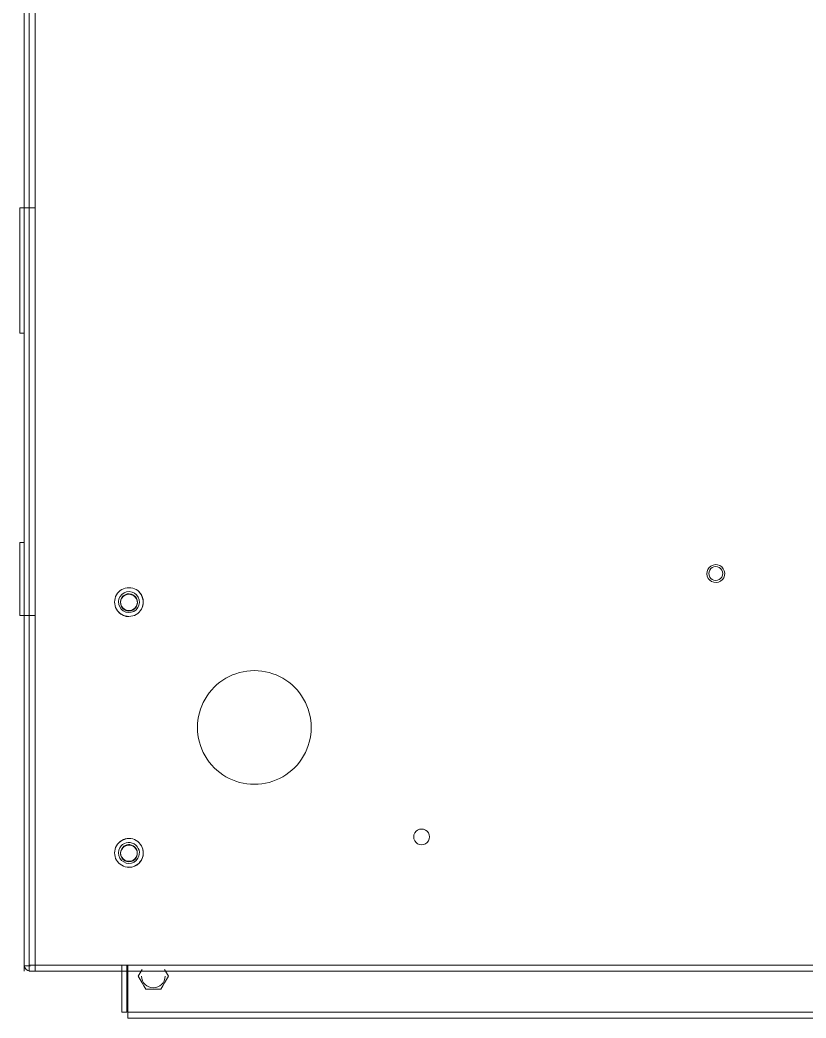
# Model space of a CAD drawing. Header units: inches. Extents: x 3268 to 7018, y 976 to 6708.
# Drawn here: x 5698.32 to 5707.72, y 3497.79 to 3509.72 of the extents above; entities that cross this region are included whole.
import ezdxf

# ---------------------------------------------------------------- set-up
doc = ezdxf.new("R2010")
doc.units = ezdxf.units.IN
doc.header["$MEASUREMENT"] = 0
doc.layers.add('G-IMPT', color=8, linetype='Continuous', lineweight=9)
doc.layers.add('Q-SPCQ', color=91, linetype='Continuous', lineweight=9)

# ---------------------------------------------------------------- blocks, each defined once
blk = doc.blocks.new('Add On Locker for Revit - LKR-2_10_dwg_LKR-2_10-9310973-Overall Retail Plan Opt 2')
at = {"layer": 'G-IMPT', "color": 133}
for p, q in [((-1.969, 15.365), (-1.969, -6.76)), ((-1.91, -6.76), (-1.91, 15.365)), ((-1.91, 15.3), (-1.91, -6.754)), ((-1.91, -6.754), (-1.91, 15.3)), ((-1.841, -6.751), (-1.841, 15.302)), ((-2.021, 0.802), (-2.021, 2.302)), ((-2.021, 2.302), (-2.021, 0.802)), ((-2.021, 2.302), (-1.841, 2.302)), ((-2.021, 0.802), (-1.965, 0.802)), ((-1.965, 0.802), (-2.021, 0.802)), ((-1.965, -1.698), (-2.021, -1.698)), ((-2.021, -1.698), (-2.021, -2.573)), ((-2.021, -1.698), (-2.021, -2.573)), ((-2.021, -1.698), (-1.965, -1.698)), ((-2.021, -2.573), (-1.841, -2.573)), ((0.102, -3.911), (0.102, -3.912)), ((1.462, -3.912), (1.462, -3.911)), ((-1.969, -6.823), (-1.969, -6.76)), ((-1.969, -6.76), (-1.969, -6.823)), ((-1.91, -6.746), (-1.91, -6.823)), ((-1.91, -6.76), (-1.91, -6.823)), ((-1.91, -6.823), (-1.91, -6.76)), ((35.405, -6.751), (-1.841, -6.751)), ((-1.841, -6.751), (-1.841, -6.823)), ((-0.801, -6.753), (-0.801, -7.315)), ((-0.801, -6.753), (-0.801, -7.315)), ((-0.801, -6.753), (-0.801, -7.315)), ((-0.801, -6.753), (-0.801, -7.315)), ((-0.801, -6.753), (-0.801, -7.315)), ((-0.801, -7.315), (-0.801, -6.753)), ((-0.801, -6.753), (-0.801, -7.315)), ((-0.801, -7.315), (-0.801, -6.753)), ((-0.801, -6.753), (-0.801, -7.315)), ((-0.801, -6.753), (-0.801, -7.315)), ((-0.742, -6.753), (-0.742, -7.315)), ((-0.732, -6.753), (-0.732, -7.315)), ((-1.841, -6.823), (35.405, -6.823)), ((35.405, -6.823), (-1.841, -6.823)), ((-0.732, -7.315), (16.236, -7.315)), ((-0.732, -7.315), (-0.732, -7.384)), ((-0.732, -7.384), (-0.732, -7.378)), ((-0.732, -7.378), (-0.732, -7.384)), ((-0.732, -7.384), (-0.732, -7.378)), ((-0.732, -7.378), (-0.732, -7.384)), ((-0.732, -7.384), (16.618, -7.384)), ((-0.732, -7.384), (16.618, -7.384)), ((-0.732, -7.384), (16.617, -7.384)), ((-0.732, -7.384), (16.618, -7.384)), ((-0.732, -7.384), (16.618, -7.384)), ((-0.732, -7.384), (16.618, -7.384)), ((-0.732, -7.384), (16.618, -7.384)), ((-0.732, -7.384), (16.618, -7.384)), ((-0.732, -7.384), (16.618, -7.384)), ((16.131, -7.384), (-0.732, -7.384)), ((16.131, -7.384), (-0.732, -7.384)), ((-0.732, -7.384), (16.108, -7.384)), ((-0.732, -7.384), (16.108, -7.384)), ((15.976, -7.384), (-0.732, -7.384)), ((15.976, -7.384), (-0.732, -7.384)), ((16.131, -7.384), (-0.732, -7.384)), ((16.131, -7.384), (-0.732, -7.384)), ((16.131, -7.384), (-0.732, -7.384)), ((16.131, -7.384), (-0.732, -7.384)), ((15.976, -7.384), (-0.732, -7.384)), ((16.131, -7.384), (-0.732, -7.384)), ((15.976, -7.384), (-0.732, -7.384)), ((15.976, -7.384), (-0.732, -7.384)), ((15.976, -7.384), (-0.732, -7.384)), ((15.976, -7.384), (-0.732, -7.384)), ((-0.732, -7.384), (15.976, -7.384)), ((-0.732, -7.384), (15.976, -7.384)), ((0.998, -7.384), (1.138, -7.384)), ((1.138, -7.384), (0.998, -7.384)), ((0.998, -7.384), (1.138, -7.384)), ((1.138, -7.384), (0.998, -7.384))]:
    blk.add_line(p, q, dxfattribs=at)
at = {"layer": 'G-IMPT', "color": 133, "flags": 128}
for points in [[(-1.969, -6.823), (-1.969, -6.805), (-1.969, -6.788), (-1.969, -6.771), (-1.969, -6.754)], [(-1.969, -6.754), (-1.969, -6.771), (-1.969, -6.788), (-1.969, -6.805), (-1.969, -6.823)], [(-1.969, -6.76), (-1.955, -6.76), (-1.94, -6.76), (-1.925, -6.76), (-1.91, -6.76)], [(-1.91, -6.823), (-1.91, -6.805), (-1.91, -6.788), (-1.91, -6.771), (-1.91, -6.754)], [(-1.91, -6.754), (-1.91, -6.771), (-1.91, -6.788), (-1.91, -6.805), (-1.91, -6.823)], [(-1.91, -6.823), (-1.884, -6.823), (-1.858, -6.823), (-1.832, -6.823)], [(-1.841, -6.823), (-1.859, -6.823), (-1.876, -6.823), (-1.893, -6.823), (-1.91, -6.823)], [(-1.91, -6.823), (-1.893, -6.823), (-1.876, -6.823), (-1.859, -6.823), (-1.841, -6.823)], [(-0.801, -6.912), (-0.801, -7.113), (-0.801, -7.315)], [(-0.801, -7.315), (-0.801, -7.113), (-0.801, -6.912)], [(-0.801, -7.315), (-0.801, -7.113), (-0.801, -6.912)], [(-0.801, -6.912), (-0.801, -7.113), (-0.801, -7.315)], [(-0.801, -7.315), (-0.801, -7.113), (-0.801, -6.912)], [(-0.801, -6.912), (-0.801, -7.113), (-0.801, -7.315)], [(-0.801, -7.315), (-0.801, -7.113), (-0.801, -6.912)], [(-0.801, -6.912), (-0.801, -7.113), (-0.801, -7.315)], [(-0.742, -7.315), (-0.742, -7.113), (-0.742, -6.912)], [(-0.742, -6.912), (-0.742, -7.113), (-0.742, -7.315)], [(-0.742, -7.315), (-0.742, -7.113), (-0.742, -6.912)], [(-0.742, -6.912), (-0.742, -7.113), (-0.742, -7.315)], [(-0.742, -6.912), (-0.742, -7.113), (-0.742, -7.315)], [(-0.742, -7.315), (-0.742, -7.113), (-0.742, -6.912)], [(-0.742, -6.912), (-0.742, -7.113), (-0.742, -7.315)], [(-0.742, -7.315), (-0.742, -7.113), (-0.742, -6.912)], [(-0.742, -7.315), (-0.742, -7.113), (-0.742, -6.912)], [(-0.742, -6.912), (-0.742, -7.113), (-0.742, -7.315)], [(-0.732, -7.315), (-0.732, -7.103), (-0.732, -6.892)], [(-0.732, -6.892), (-0.732, -7.103), (-0.732, -7.315)], [(-0.732, -6.892), (-0.732, -7.103), (-0.732, -7.315)], [(-0.732, -7.315), (-0.732, -7.103), (-0.732, -6.892)], [(-0.732, -7.315), (-0.732, -7.103), (-0.732, -6.892)], [(-0.732, -6.892), (-0.732, -7.103), (-0.732, -7.315)], [(-0.561, -6.806), (-0.583, -6.845), (-0.606, -6.884)], [(-0.606, -6.884), (-0.583, -6.923), (-0.561, -6.962), (-0.538, -7.001), (-0.516, -7.04)], [(-0.336, -7.04), (-0.313, -7.001), (-0.291, -6.962), (-0.268, -6.923), (-0.246, -6.884)], [(-0.246, -6.884), (-0.268, -6.845), (-0.291, -6.806)], [(-0.518, -7.038), (-0.539, -7.001), (-0.561, -6.962)], [(-0.517, -7.038), (-0.538, -7.001), (-0.561, -6.962)], [(-0.516, -7.04), (-0.471, -7.04), (-0.426, -7.04), (-0.381, -7.04), (-0.336, -7.04)], [(-0.801, -7.315), (-0.786, -7.315), (-0.771, -7.315), (-0.757, -7.315), (-0.742, -7.315)], [(-0.742, -7.315), (-0.757, -7.315), (-0.771, -7.315), (-0.786, -7.315), (-0.801, -7.315)], [(-0.801, -7.315), (-0.787, -7.315), (-0.772, -7.315), (-0.757, -7.315), (-0.742, -7.315)], [(-0.742, -7.315), (-0.757, -7.315), (-0.772, -7.315), (-0.787, -7.315), (-0.801, -7.315)], [(-0.742, -7.315), (-0.757, -7.315), (-0.771, -7.315), (-0.786, -7.315), (-0.801, -7.315)], [(-0.801, -7.315), (-0.786, -7.315), (-0.771, -7.315), (-0.757, -7.315), (-0.742, -7.315)], [(-0.742, -7.315), (-0.757, -7.315), (-0.771, -7.315), (-0.786, -7.315), (-0.801, -7.315)], [(-0.801, -7.315), (-0.786, -7.315), (-0.771, -7.315), (-0.757, -7.315), (-0.742, -7.315)], [(-0.801, -7.315), (-0.786, -7.315), (-0.771, -7.315), (-0.757, -7.315), (-0.742, -7.315)], [(-0.742, -7.315), (-0.757, -7.315), (-0.771, -7.315), (-0.786, -7.315), (-0.801, -7.315)]]:
    blk.add_lwpolyline(points, dxfattribs=at)
at = {"layer": 'G-IMPT', "color": 133}
for centre, radius, start, end in [((-1.9, -6.754), 0.069, 180, 270), ((-1.9, -6.754), 0.069, 180, 270), ((-1.9, -6.754), 0.01, 202.5, 270), ((-1.9, -6.754), 0.01, 202.5, 270), ((-0.426, -6.884), 0.14, 180, 270), ((-0.426, -6.884), 0.14, 180, 270), ((-0.426, -6.884), 0.14, 180, 270), ((-0.426, -6.884), 0.14, 180, 270), ((-0.426, -6.884), 0.14, 180, 270), ((-0.426, -6.884), 0.14, 180, 270), ((-0.426, -6.884), 0.14, 180, 270), ((-0.426, -6.884), 0.14, 180, 270), ((-0.426, -6.884), 0.14, 180, 270), ((-0.426, -6.884), 0.14, 180, 270), ((-0.426, -6.884), 0.14, 180, 270), ((-0.426, -6.884), 0.14, 180, 270), ((-0.426, -6.884), 0.14, 180, 270), ((-0.426, -6.884), 0.14, 180, 270), ((-0.426, -6.884), 0.14, 180, 270), ((-0.426, -6.884), 0.14, 180, 270), ((-0.426, -6.884), 0.14, 180, 270), ((-0.426, -6.884), 0.14, 180, 270), ((-0.426, -6.884), 0.14, 270, 0)]:
    blk.add_arc(centre, radius, start, end, dxfattribs=at)
for centre, major_axis, ratio, start_param, end_param in [((6.3, -2.071), (0.107, 0), 0.999391, 1.090528, 4.232121), ((6.3, -2.071), (0.083, 0), 0.999391, 1.570796, 4.712389), ((6.3, -2.071), (0.107, 0), 0.999391, 4.232121, 7.373714), ((6.3, -2.071), (-0.083, 0), 0.999391, 1.570796, 4.712389), ((-0.718, -2.412), (0.172, 0), 0.999391, 1.570796, 4.712389), ((-0.718, -2.412), (0.172, 0), 0.999391, 4.712389, 7.853982), ((-0.718, -2.412), (0.125, 0), 0.999391, 1.268943, 4.410536), ((-0.718, -2.413), (0.101, 0), 0.999391, 1.268943, 4.410536), ((-0.718, -2.42), (0.101, 0), 0.999391, 1.268943, 4.410536), ((-0.718, -2.412), (0.125, 0), 0.999391, 4.410536, 7.552129), ((-0.718, -2.413), (0.101, 0), 0.999391, 4.410536, 7.552129), ((-0.718, -2.42), (0.101, 0), 0.999391, 4.410536, 7.552129), ((-0.718, -2.414), (0.172, 0), 0.999391, 0, 0.785398), ((-0.718, -2.412), (0.171, 0), 0.999391, 5.981332, 6.76673), ((-0.718, -2.414), (0.172, 0), 0.999391, 3.926991, 4.712389), ((0.782, -3.911), (-0.68, 0), 0.999391, 4.712389, 7.853982), ((0.782, -3.911), (0.68, 0), 0.999391, 4.712389, 7.853982), ((2.782, -5.219), (0.094, 0), 0.999391, 1.570796, 4.712389), ((2.782, -5.219), (0.094, 0), 0.999391, 4.712389, 7.853982), ((-0.718, -5.41), (0.172, 0), 0.999391, 1.570796, 4.712389), ((-0.718, -5.411), (0.171, 0), 0.999391, 1.830864, 2.616262), ((-0.718, -5.412), (-0.172, 0), 0.999391, 4.712389, 5.497787), ((-0.718, -5.41), (0.172, 0), 0.999391, 4.712389, 7.853982), ((-0.718, -5.411), (0.125, 0), 0.999391, 2.616262, 5.757855), ((-0.718, -5.411), (0.1, 0), 0.999391, 2.616262, 5.757855), ((-0.718, -5.411), (0.125, 0), 0.999391, 5.757855, 8.899447), ((-0.718, -5.418), (0.1, 0), 0.999391, 2.616262, 5.757855), ((-0.718, -5.418), (0.1, 0), 0.999391, 5.757855, 8.899447), ((-0.718, -5.411), (0.1, 0), 0.999391, 5.757855, 8.899447), ((-0.718, -5.411), (0.171, 0), 0.999391, 5.757855, 6.543253), ((-0.718, -5.412), (-0.172, 0), 0.999391, 1.570796, 3.141593), ((-1.841, -6.754), (0.069, 0), 0.034899, 1.570796, 3.141593)]:
    blk.add_ellipse(centre, major_axis=major_axis, ratio=ratio, start_param=start_param, end_param=end_param, dxfattribs=at)
blk = doc.blocks.new('Add On Locker for Revit - LKR-2_10_dwg-9310972-Overall Retail Plan Opt 2')
blk.add_blockref('Add On Locker for Revit - LKR-2_10_dwg_LKR-2_10-9310973-Overall Retail Plan Opt 2', (0, 0))
blk = doc.blocks.new('Add On Locker for Revit - Add On Locker for Revit-9310252-Overall Retail Plan Opt 2')
blk.add_blockref('Add On Locker for Revit - LKR-2_10_dwg-9310972-Overall Retail Plan Opt 2', (1.969, -15.427))
blk = doc.blocks.new('Arch_5 Points - Units and Amenities_v2022_rvt-1-Overall Retail Plan Opt 2')
at = {"layer": 'Q-SPCQ', "color": 133, "lineweight": 9}
blk.add_blockref('Add On Locker for Revit - Add On Locker for Revit-9310252-Overall Retail Plan Opt 2', (5698.373, 3520.598), dxfattribs=at)

msp = doc.modelspace()

# ---------------------------------------------------------------- block references
at = {"lineweight": 5}
msp.add_blockref('Arch_5 Points - Units and Amenities_v2022_rvt-1-Overall Retail Plan Opt 2', (0, 0), dxfattribs=at)

doc.saveas('drawing.dxf')
